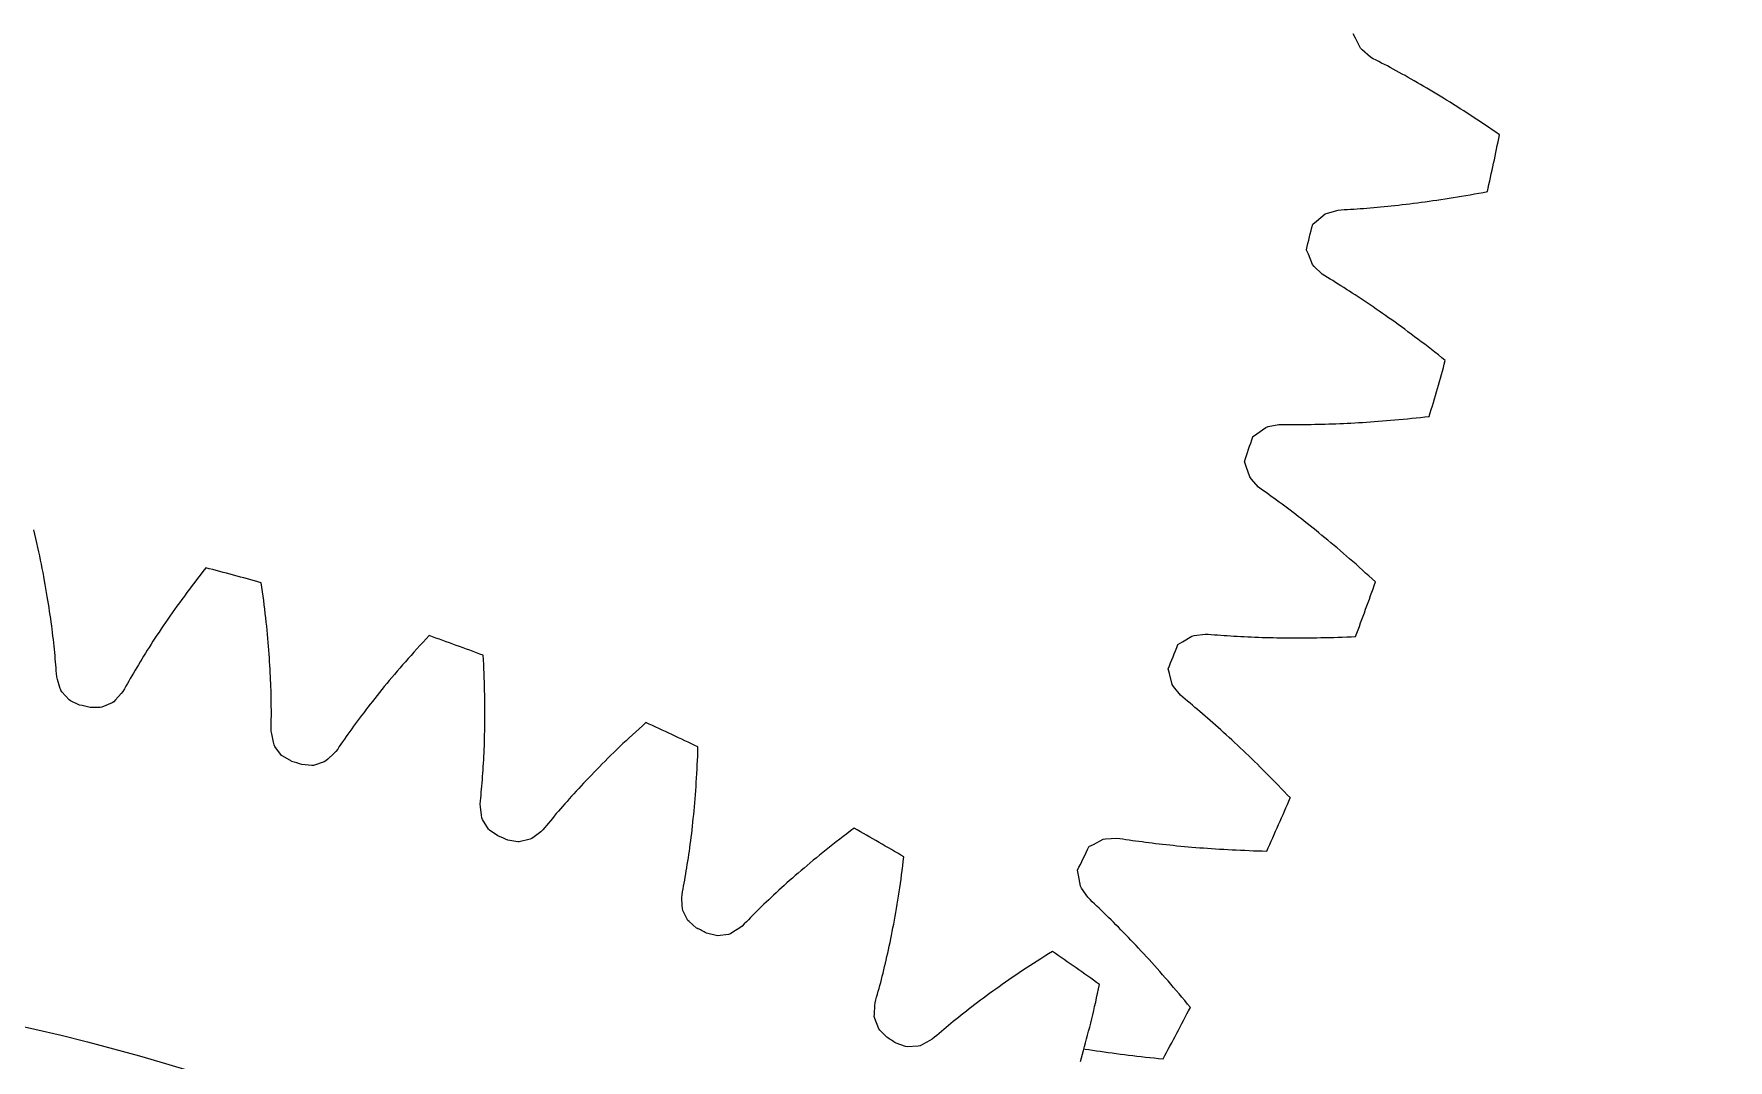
# Model space of a CAD drawing. Header units: millimetres. Extents: x 278858 to 279223, y 218711 to 219074.
# Drawn here: x 279008.09 to 279031.51, y 218898.86 to 218913.05 of the extents above; entities that cross this region are included whole.
import ezdxf

# ---------------------------------------------------------------- set-up
doc = ezdxf.new("R2010")
doc.units = ezdxf.units.MM
doc.header["$LTSCALE"] = 2
doc.layers.add('AM_9', color=251, linetype='Continuous', lineweight=15)

msp = doc.modelspace()

# ---------------------------------------------------------------- linework, layer by layer
msp.add_circle((279001.271, 218869.828), 30.237)
at = {"layer": 'AM_9'}
for p, q in [((279026.357, 218912.992), (279026.325, 218913.053)), ((279026.424, 218912.853), (279026.357, 218912.992)), ((279026.447, 218912.83), (279026.424, 218912.853)), ((279026.566, 218912.732), (279026.447, 218912.83)), ((279026.603, 218912.71), (279026.566, 218912.732)), ((279026.641, 218912.691), (279026.603, 218912.71)), ((279026.68, 218912.671), (279026.641, 218912.691)), ((279026.718, 218912.65), (279026.68, 218912.671)), ((279026.758, 218912.63), (279026.718, 218912.65)), ((279026.797, 218912.609), (279026.758, 218912.63)), ((279026.837, 218912.587), (279026.797, 218912.609)), ((279026.878, 218912.566), (279026.837, 218912.587)), ((279026.918, 218912.543), (279026.878, 218912.566)), ((279026.96, 218912.521), (279026.918, 218912.543)), ((279027.001, 218912.498), (279026.96, 218912.521)), ((279027.043, 218912.475), (279027.001, 218912.498)), ((279027.085, 218912.451), (279027.043, 218912.475)), ((279027.127, 218912.427), (279027.085, 218912.451)), ((279027.17, 218912.403), (279027.127, 218912.427)), ((279027.213, 218912.378), (279027.17, 218912.403)), ((279027.257, 218912.353), (279027.213, 218912.378)), ((279027.301, 218912.327), (279027.257, 218912.353)), ((279027.345, 218912.301), (279027.301, 218912.327)), ((279027.39, 218912.275), (279027.345, 218912.301)), ((279027.435, 218912.248), (279027.39, 218912.275)), ((279027.48, 218912.221), (279027.435, 218912.248)), ((279027.525, 218912.193), (279027.48, 218912.221)), ((279027.571, 218912.165), (279027.525, 218912.193)), ((279027.617, 218912.136), (279027.571, 218912.165)), ((279027.664, 218912.108), (279027.617, 218912.136)), ((279027.711, 218912.078), (279027.664, 218912.108)), ((279027.758, 218912.049), (279027.711, 218912.078)), ((279027.805, 218912.018), (279027.758, 218912.049)), ((279027.853, 218911.988), (279027.805, 218912.018)), ((279027.901, 218911.957), (279027.853, 218911.988)), ((279027.95, 218911.925), (279027.901, 218911.957)), ((279027.998, 218911.893), (279027.95, 218911.925)), ((279028.047, 218911.861), (279027.998, 218911.893)), ((279028.097, 218911.828), (279028.047, 218911.861)), ((279028.146, 218911.795), (279028.097, 218911.828)), ((279028.196, 218911.761), (279028.146, 218911.795)), ((279028.246, 218911.727), (279028.196, 218911.761)), ((279028.297, 218911.693), (279028.246, 218911.727)), ((279028.348, 218911.658), (279028.297, 218911.693)), ((279026.656, 218910.656), (279026.704, 218910.661)), ((279026.704, 218910.661), (279026.753, 218910.665)), ((279026.753, 218910.665), (279026.802, 218910.67)), ((279026.802, 218910.67), (279026.852, 218910.675)), ((279026.852, 218910.675), (279026.902, 218910.681)), ((279026.902, 218910.681), (279026.952, 218910.686)), ((279026.952, 218910.686), (279027.003, 218910.692)), ((279027.003, 218910.692), (279027.055, 218910.698)), ((279027.055, 218910.698), (279027.106, 218910.704)), ((279027.106, 218910.704), (279027.159, 218910.711)), ((279027.159, 218910.711), (279027.212, 218910.717)), ((279027.212, 218910.717), (279027.265, 218910.724)), ((279027.265, 218910.724), (279027.319, 218910.732)), ((279027.319, 218910.732), (279027.373, 218910.739)), ((279027.373, 218910.739), (279027.428, 218910.747)), ((279027.428, 218910.747), (279027.483, 218910.755)), ((279027.483, 218910.755), (279027.538, 218910.763)), ((279027.538, 218910.763), (279027.595, 218910.772)), ((279027.595, 218910.772), (279027.651, 218910.78)), ((279027.651, 218910.78), (279027.708, 218910.789)), ((279027.708, 218910.789), (279027.766, 218910.799)), ((279027.766, 218910.799), (279027.824, 218910.808)), ((279027.824, 218910.808), (279027.882, 218910.818)), ((279027.882, 218910.818), (279027.941, 218910.828)), ((279027.941, 218910.828), (279028, 218910.839)), ((279028, 218910.839), (279028.06, 218910.849)), ((279028.06, 218910.849), (279028.12, 218910.861)), ((279028.12, 218910.861), (279028.181, 218910.872)), ((279025.765, 218910.42), (279025.819, 218910.463)), ((279025.819, 218910.463), (279025.937, 218910.562)), ((279025.937, 218910.562), (279025.968, 218910.574)), ((279025.968, 218910.574), (279026.116, 218910.615)), ((279026.116, 218910.615), (279026.159, 218910.62)), ((279026.159, 218910.62), (279026.201, 218910.623)), ((279026.201, 218910.623), (279026.245, 218910.625)), ((279026.245, 218910.625), (279026.289, 218910.628)), ((279026.289, 218910.628), (279026.333, 218910.631)), ((279026.333, 218910.631), (279026.378, 218910.634)), ((279026.378, 218910.634), (279026.423, 218910.637)), ((279026.423, 218910.637), (279026.469, 218910.64)), ((279026.469, 218910.64), (279026.515, 218910.644)), ((279026.515, 218910.644), (279026.561, 218910.648)), ((279026.561, 218910.648), (279026.609, 218910.652)), ((279026.609, 218910.652), (279026.656, 218910.656)), ((279025.705, 218910.005), (279025.677, 218910.069)), ((279025.763, 218909.863), (279025.705, 218910.005)), ((279025.784, 218909.838), (279025.763, 218909.863)), ((279025.895, 218909.732), (279025.784, 218909.838)), ((279025.931, 218909.707), (279025.895, 218909.732)), ((279025.968, 218909.685), (279025.931, 218909.707)), ((279026.005, 218909.662), (279025.968, 218909.685)), ((279026.042, 218909.64), (279026.005, 218909.662)), ((279026.08, 218909.616), (279026.042, 218909.64)), ((279026.118, 218909.592), (279026.08, 218909.616)), ((279026.156, 218909.568), (279026.118, 218909.592)), ((279026.195, 218909.544), (279026.156, 218909.568)), ((279026.234, 218909.519), (279026.195, 218909.544)), ((279026.274, 218909.494), (279026.234, 218909.519)), ((279026.313, 218909.468), (279026.274, 218909.494)), ((279026.353, 218909.442), (279026.313, 218909.468)), ((279026.394, 218909.415), (279026.353, 218909.442)), ((279026.435, 218909.388), (279026.394, 218909.415)), ((279026.476, 218909.361), (279026.435, 218909.388)), ((279026.517, 218909.333), (279026.476, 218909.361)), ((279026.559, 218909.305), (279026.517, 218909.333)), ((279026.601, 218909.276), (279026.559, 218909.305)), ((279026.643, 218909.247), (279026.601, 218909.276)), ((279026.685, 218909.218), (279026.643, 218909.247)), ((279026.728, 218909.188), (279026.685, 218909.218)), ((279026.772, 218909.158), (279026.728, 218909.188)), ((279026.815, 218909.127), (279026.772, 218909.158)), ((279026.859, 218909.096), (279026.815, 218909.127)), ((279026.903, 218909.064), (279026.859, 218909.096)), ((279026.947, 218909.032), (279026.903, 218909.064)), ((279026.992, 218909), (279026.947, 218909.032)), ((279027.037, 218908.967), (279026.992, 218909)), ((279027.082, 218908.933), (279027.037, 218908.967)), ((279027.128, 218908.899), (279027.082, 218908.933)), ((279027.174, 218908.865), (279027.128, 218908.899)), ((279027.22, 218908.83), (279027.174, 218908.865)), ((279027.266, 218908.795), (279027.22, 218908.83)), ((279027.313, 218908.76), (279027.266, 218908.795)), ((279027.36, 218908.723), (279027.313, 218908.76)), ((279027.407, 218908.687), (279027.36, 218908.723)), ((279027.454, 218908.65), (279027.407, 218908.687)), ((279027.502, 218908.612), (279027.454, 218908.65)), ((279027.55, 218908.574), (279027.502, 218908.612)), ((279027.598, 218908.536), (279027.55, 218908.574)), ((279025.117, 218907.611), (279025.148, 218907.621)), ((279025.148, 218907.621), (279025.299, 218907.652)), ((279025.299, 218907.652), (279025.342, 218907.653)), ((279025.342, 218907.653), (279025.385, 218907.653)), ((279025.385, 218907.653), (279025.428, 218907.652)), ((279025.428, 218907.652), (279025.472, 218907.652)), ((279025.472, 218907.652), (279025.517, 218907.652)), ((279025.517, 218907.652), (279025.561, 218907.652)), ((279025.561, 218907.652), (279025.607, 218907.652)), ((279025.607, 218907.652), (279025.653, 218907.652)), ((279025.653, 218907.652), (279025.699, 218907.652)), ((279025.699, 218907.652), (279025.746, 218907.653)), ((279025.746, 218907.653), (279025.793, 218907.654)), ((279025.793, 218907.654), (279025.841, 218907.655)), ((279025.841, 218907.655), (279025.889, 218907.656)), ((279025.889, 218907.656), (279025.938, 218907.657)), ((279025.938, 218907.657), (279025.987, 218907.658)), ((279025.987, 218907.658), (279026.037, 218907.66)), ((279026.037, 218907.66), (279026.087, 218907.662)), ((279026.087, 218907.662), (279026.138, 218907.664)), ((279026.138, 218907.664), (279026.189, 218907.666)), ((279026.189, 218907.666), (279026.241, 218907.668)), ((279026.241, 218907.668), (279026.293, 218907.671)), ((279026.293, 218907.671), (279026.346, 218907.674)), ((279026.346, 218907.674), (279026.399, 218907.677)), ((279026.399, 218907.677), (279026.453, 218907.68)), ((279026.453, 218907.68), (279026.507, 218907.684)), ((279026.507, 218907.684), (279026.562, 218907.687)), ((279026.562, 218907.687), (279026.617, 218907.691)), ((279026.617, 218907.691), (279026.672, 218907.695)), ((279026.672, 218907.695), (279026.729, 218907.7)), ((279026.729, 218907.7), (279026.785, 218907.704)), ((279026.785, 218907.704), (279026.842, 218907.709)), ((279026.842, 218907.709), (279026.9, 218907.714)), ((279026.9, 218907.714), (279026.958, 218907.719)), ((279026.958, 218907.719), (279027.016, 218907.725)), ((279027.016, 218907.725), (279027.075, 218907.731)), ((279027.075, 218907.731), (279027.134, 218907.737)), ((279027.134, 218907.737), (279027.194, 218907.743)), ((279027.194, 218907.743), (279027.255, 218907.749)), ((279027.255, 218907.749), (279027.315, 218907.756)), ((279027.315, 218907.756), (279027.377, 218907.763)), ((279024.935, 218907.481), (279024.993, 218907.52)), ((279024.993, 218907.52), (279025.117, 218907.611)), ((279024.847, 218907.071), (279024.823, 218907.137)), ((279024.894, 218906.925), (279024.847, 218907.071)), ((279024.914, 218906.899), (279024.894, 218906.925)), ((279025.017, 218906.785), (279024.914, 218906.899)), ((279025.051, 218906.758), (279025.017, 218906.785)), ((279025.086, 218906.734), (279025.051, 218906.758)), ((279025.122, 218906.709), (279025.086, 218906.734)), ((279025.157, 218906.683), (279025.122, 218906.709)), ((279025.193, 218906.657), (279025.157, 218906.683)), ((279025.23, 218906.631), (279025.193, 218906.657)), ((279025.266, 218906.604), (279025.23, 218906.631)), ((279025.303, 218906.577), (279025.266, 218906.604)), ((279025.341, 218906.55), (279025.303, 218906.577)), ((279025.378, 218906.522), (279025.341, 218906.55)), ((279025.416, 218906.493), (279025.378, 218906.522)), ((279025.454, 218906.464), (279025.416, 218906.493)), ((279025.493, 218906.435), (279025.454, 218906.464)), ((279025.531, 218906.405), (279025.493, 218906.435)), ((279025.57, 218906.375), (279025.531, 218906.405)), ((279025.61, 218906.345), (279025.57, 218906.375)), ((279025.649, 218906.314), (279025.61, 218906.345)), ((279025.689, 218906.282), (279025.649, 218906.314)), ((279025.729, 218906.25), (279025.689, 218906.282)), ((279025.77, 218906.218), (279025.729, 218906.25)), ((279025.811, 218906.185), (279025.77, 218906.218)), ((279008.101, 218906.134), (279008.087, 218906.195)), ((279008.115, 218906.072), (279008.101, 218906.134)), ((279008.129, 218906.012), (279008.115, 218906.072)), ((279008.142, 218905.952), (279008.129, 218906.012)), ((279025.852, 218906.152), (279025.811, 218906.185)), ((279025.893, 218906.118), (279025.852, 218906.152)), ((279025.934, 218906.084), (279025.893, 218906.118)), ((279025.976, 218906.049), (279025.934, 218906.084)), ((279026.018, 218906.014), (279025.976, 218906.049)), ((279026.06, 218905.979), (279026.018, 218906.014)), ((279026.103, 218905.943), (279026.06, 218905.979)), ((279008.155, 218905.892), (279008.142, 218905.952)), ((279008.167, 218905.833), (279008.155, 218905.892)), ((279008.18, 218905.775), (279008.167, 218905.833)), ((279008.191, 218905.717), (279008.18, 218905.775)), ((279026.146, 218905.906), (279026.103, 218905.943)), ((279026.189, 218905.869), (279026.146, 218905.906)), ((279026.232, 218905.832), (279026.189, 218905.869)), ((279026.276, 218905.794), (279026.232, 218905.832)), ((279026.32, 218905.756), (279026.276, 218905.794)), ((279026.364, 218905.717), (279026.32, 218905.756)), ((279008.203, 218905.66), (279008.191, 218905.717)), ((279008.214, 218905.603), (279008.203, 218905.66)), ((279008.224, 218905.547), (279008.214, 218905.603)), ((279008.235, 218905.491), (279008.224, 218905.547)), ((279010.348, 218905.52), (279010.31, 218905.471)), ((279010.385, 218905.569), (279010.348, 218905.52)), ((279010.424, 218905.619), (279010.385, 218905.569)), ((279010.463, 218905.668), (279010.424, 218905.619)), ((279026.408, 218905.677), (279026.364, 218905.717)), ((279026.452, 218905.638), (279026.408, 218905.677)), ((279026.497, 218905.597), (279026.452, 218905.638)), ((279026.542, 218905.557), (279026.497, 218905.597)), ((279026.587, 218905.515), (279026.542, 218905.557)), ((279026.633, 218905.474), (279026.587, 218905.515)), ((279008.244, 218905.436), (279008.235, 218905.491)), ((279008.254, 218905.382), (279008.244, 218905.436)), ((279008.263, 218905.328), (279008.254, 218905.382)), ((279008.272, 218905.274), (279008.263, 218905.328)), ((279008.281, 218905.222), (279008.272, 218905.274)), ((279010.167, 218905.279), (279010.132, 218905.232)), ((279010.202, 218905.327), (279010.167, 218905.279)), ((279010.237, 218905.375), (279010.202, 218905.327)), ((279010.273, 218905.423), (279010.237, 218905.375)), ((279010.31, 218905.471), (279010.273, 218905.423)), ((279011.239, 218905.4), (279011.231, 218905.463)), ((279011.248, 218905.338), (279011.239, 218905.4)), ((279011.256, 218905.277), (279011.248, 218905.338)), ((279011.264, 218905.216), (279011.256, 218905.277)), ((279008.289, 218905.169), (279008.281, 218905.222)), ((279008.297, 218905.118), (279008.289, 218905.169)), ((279008.305, 218905.066), (279008.297, 218905.118)), ((279008.312, 218905.016), (279008.305, 218905.066)), ((279010, 218905.047), (279009.968, 218905.002)), ((279010.032, 218905.093), (279010, 218905.047)), ((279010.065, 218905.139), (279010.032, 218905.093)), ((279010.098, 218905.185), (279010.065, 218905.139)), ((279010.132, 218905.232), (279010.098, 218905.185)), ((279011.272, 218905.155), (279011.264, 218905.216)), ((279011.279, 218905.095), (279011.272, 218905.155)), ((279011.286, 218905.036), (279011.279, 218905.095)), ((279008.319, 218904.966), (279008.312, 218905.016)), ((279008.326, 218904.916), (279008.319, 218904.966)), ((279008.333, 218904.868), (279008.326, 218904.916)), ((279008.339, 218904.819), (279008.333, 218904.868)), ((279008.345, 218904.772), (279008.339, 218904.819)), ((279009.846, 218904.824), (279009.817, 218904.781)), ((279009.876, 218904.868), (279009.846, 218904.824)), ((279009.906, 218904.912), (279009.876, 218904.868)), ((279009.937, 218904.957), (279009.906, 218904.912)), ((279009.968, 218905.002), (279009.937, 218904.957)), ((279011.293, 218904.978), (279011.286, 218905.036)), ((279011.299, 218904.919), (279011.293, 218904.978)), ((279011.305, 218904.862), (279011.299, 218904.919)), ((279011.311, 218904.805), (279011.305, 218904.862)), ((279011.316, 218904.749), (279011.311, 218904.805)), ((279008.35, 218904.725), (279008.345, 218904.772)), ((279008.356, 218904.678), (279008.35, 218904.725)), ((279008.361, 218904.632), (279008.356, 218904.678)), ((279008.366, 218904.587), (279008.361, 218904.632)), ((279008.37, 218904.542), (279008.366, 218904.587)), ((279009.679, 218904.569), (279009.653, 218904.528)), ((279009.706, 218904.611), (279009.679, 218904.569)), ((279009.733, 218904.653), (279009.706, 218904.611)), ((279009.76, 218904.695), (279009.733, 218904.653)), ((279009.788, 218904.738), (279009.76, 218904.695)), ((279009.817, 218904.781), (279009.788, 218904.738)), ((279011.321, 218904.693), (279011.316, 218904.749)), ((279011.326, 218904.638), (279011.321, 218904.693)), ((279011.331, 218904.583), (279011.326, 218904.638)), ((279011.335, 218904.529), (279011.331, 218904.583)), ((279013.424, 218904.593), (279013.382, 218904.548)), ((279013.466, 218904.639), (279013.424, 218904.593)), ((279013.509, 218904.685), (279013.466, 218904.639)), ((279013.552, 218904.731), (279013.509, 218904.685)), ((279023.903, 218904.607), (279023.963, 218904.643)), ((279023.963, 218904.643), (279024.093, 218904.724)), ((279024.093, 218904.724), (279024.125, 218904.731)), ((279024.125, 218904.731), (279024.277, 218904.752)), ((279024.277, 218904.752), (279024.321, 218904.751)), ((279024.321, 218904.751), (279024.363, 218904.747)), ((279024.363, 218904.747), (279024.407, 218904.744)), ((279024.407, 218904.744), (279024.45, 218904.74)), ((279024.45, 218904.74), (279024.494, 218904.737)), ((279024.494, 218904.737), (279024.539, 218904.734)), ((279024.539, 218904.734), (279024.585, 218904.731)), ((279024.585, 218904.731), (279024.63, 218904.728)), ((279024.63, 218904.728), (279024.677, 218904.725)), ((279024.677, 218904.725), (279024.723, 218904.722)), ((279024.723, 218904.722), (279024.771, 218904.72)), ((279024.771, 218904.72), (279024.818, 218904.717)), ((279024.818, 218904.717), (279024.867, 218904.715)), ((279024.867, 218904.715), (279024.915, 218904.713)), ((279024.915, 218904.713), (279024.965, 218904.711)), ((279024.965, 218904.711), (279025.014, 218904.709)), ((279025.014, 218904.709), (279025.065, 218904.707)), ((279025.065, 218904.707), (279025.115, 218904.706)), ((279025.115, 218904.706), (279025.167, 218904.704)), ((279025.167, 218904.704), (279025.219, 218904.703)), ((279025.219, 218904.703), (279025.271, 218904.702)), ((279025.271, 218904.702), (279025.324, 218904.701)), ((279025.324, 218904.701), (279025.377, 218904.7)), ((279025.377, 218904.7), (279025.431, 218904.7)), ((279025.431, 218904.7), (279025.485, 218904.7)), ((279025.485, 218904.7), (279025.54, 218904.699)), ((279025.54, 218904.699), (279025.595, 218904.7)), ((279025.595, 218904.7), (279025.651, 218904.7)), ((279025.651, 218904.7), (279025.707, 218904.7)), ((279025.707, 218904.7), (279025.764, 218904.701)), ((279025.764, 218904.701), (279025.821, 218904.702)), ((279025.821, 218904.702), (279025.879, 218904.703)), ((279025.879, 218904.703), (279025.937, 218904.704)), ((279025.937, 218904.704), (279025.995, 218904.705)), ((279025.995, 218904.705), (279026.055, 218904.707)), ((279026.055, 218904.707), (279026.114, 218904.709)), ((279026.114, 218904.709), (279026.174, 218904.711)), ((279026.174, 218904.711), (279026.235, 218904.713)), ((279026.235, 218904.713), (279026.296, 218904.716)), ((279026.296, 218904.716), (279026.358, 218904.719)), ((279008.375, 218904.498), (279008.37, 218904.542)), ((279008.379, 218904.454), (279008.375, 218904.498)), ((279008.383, 218904.411), (279008.379, 218904.454)), ((279008.386, 218904.369), (279008.383, 218904.411)), ((279008.39, 218904.327), (279008.386, 218904.369)), ((279009.554, 218904.368), (279009.531, 218904.328)), ((279009.578, 218904.407), (279009.554, 218904.368)), ((279009.603, 218904.447), (279009.578, 218904.407)), ((279009.628, 218904.487), (279009.603, 218904.447)), ((279009.653, 218904.528), (279009.628, 218904.487)), ((279011.339, 218904.476), (279011.335, 218904.529)), ((279011.343, 218904.423), (279011.339, 218904.476)), ((279011.346, 218904.371), (279011.343, 218904.423)), ((279011.349, 218904.319), (279011.346, 218904.371)), ((279013.222, 218904.369), (279013.184, 218904.325)), ((279013.262, 218904.413), (279013.222, 218904.369)), ((279013.301, 218904.458), (279013.262, 218904.413)), ((279013.341, 218904.503), (279013.301, 218904.458)), ((279013.382, 218904.548), (279013.341, 218904.503)), ((279014.302, 218904.396), (279014.298, 218904.459)), ((279014.305, 218904.333), (279014.302, 218904.396)), ((279008.393, 218904.286), (279008.39, 218904.327)), ((279008.396, 218904.245), (279008.393, 218904.286)), ((279008.399, 218904.205), (279008.396, 218904.245)), ((279008.404, 218904.161), (279008.399, 218904.205)), ((279008.412, 218904.126), (279008.404, 218904.161)), ((279008.447, 218904.014), (279008.412, 218904.126)), ((279009.399, 218904.103), (279009.379, 218904.067)), ((279009.42, 218904.14), (279009.399, 218904.103)), ((279009.441, 218904.177), (279009.42, 218904.14)), ((279009.463, 218904.214), (279009.441, 218904.177)), ((279009.485, 218904.252), (279009.463, 218904.214)), ((279009.508, 218904.29), (279009.485, 218904.252)), ((279009.531, 218904.328), (279009.508, 218904.29)), ((279011.352, 218904.268), (279011.349, 218904.319)), ((279011.355, 218904.218), (279011.352, 218904.268)), ((279011.357, 218904.168), (279011.355, 218904.218)), ((279011.36, 218904.119), (279011.357, 218904.168)), ((279011.362, 218904.07), (279011.36, 218904.119)), ((279013, 218904.11), (279012.965, 218904.068)), ((279013.036, 218904.152), (279013, 218904.11)), ((279013.072, 218904.195), (279013.036, 218904.152)), ((279013.109, 218904.238), (279013.072, 218904.195)), ((279013.146, 218904.282), (279013.109, 218904.238)), ((279013.184, 218904.325), (279013.146, 218904.282)), ((279014.308, 218904.271), (279014.305, 218904.333)), ((279014.311, 218904.21), (279014.308, 218904.271)), ((279014.313, 218904.149), (279014.311, 218904.21)), ((279014.315, 218904.089), (279014.313, 218904.149)), ((279023.786, 218904.205), (279023.767, 218904.272)), ((279023.823, 218904.056), (279023.786, 218904.205)), ((279008.458, 218903.979), (279008.447, 218904.014)), ((279008.473, 218903.955), (279008.458, 218903.979)), ((279008.575, 218903.841), (279008.473, 218903.955)), ((279009.294, 218903.93), (279009.215, 218903.844)), ((279009.317, 218903.959), (279009.294, 218903.93)), ((279009.34, 218903.996), (279009.317, 218903.959)), ((279009.359, 218904.032), (279009.34, 218903.996)), ((279009.379, 218904.067), (279009.359, 218904.032)), ((279011.363, 218904.022), (279011.362, 218904.07)), ((279011.365, 218903.975), (279011.363, 218904.022)), ((279011.366, 218903.928), (279011.365, 218903.975)), ((279011.367, 218903.882), (279011.366, 218903.928)), ((279011.368, 218903.836), (279011.367, 218903.882)), ((279012.831, 218903.903), (279012.799, 218903.862)), ((279012.864, 218903.944), (279012.831, 218903.903)), ((279012.897, 218903.985), (279012.864, 218903.944)), ((279012.931, 218904.026), (279012.897, 218903.985)), ((279012.965, 218904.068), (279012.931, 218904.026)), ((279014.317, 218904.029), (279014.315, 218904.089)), ((279014.318, 218903.97), (279014.317, 218904.029)), ((279014.319, 218903.912), (279014.318, 218903.97)), ((279014.32, 218903.854), (279014.319, 218903.912)), ((279023.841, 218904.028), (279023.823, 218904.056)), ((279023.936, 218903.907), (279023.841, 218904.028)), ((279023.968, 218903.878), (279023.936, 218903.907)), ((279024.001, 218903.851), (279023.968, 218903.878)), ((279008.594, 218903.83), (279008.575, 218903.841)), ((279008.718, 218903.771), (279008.594, 218903.83)), ((279009.004, 218903.739), (279008.867, 218903.738)), ((279009.026, 218903.741), (279009.004, 218903.739)), ((279009.167, 218903.802), (279009.026, 218903.741)), ((279009.19, 218903.817), (279009.167, 218903.802)), ((279009.215, 218903.844), (279009.19, 218903.817)), ((279011.369, 218903.791), (279011.368, 218903.836)), ((279011.369, 218903.747), (279011.369, 218903.791)), ((279011.37, 218903.703), (279011.369, 218903.747)), ((279011.37, 218903.66), (279011.37, 218903.703)), ((279011.37, 218903.617), (279011.37, 218903.66)), ((279012.646, 218903.665), (279012.617, 218903.627)), ((279012.675, 218903.704), (279012.646, 218903.665)), ((279012.705, 218903.743), (279012.675, 218903.704)), ((279012.736, 218903.783), (279012.705, 218903.743)), ((279012.767, 218903.822), (279012.736, 218903.783)), ((279012.799, 218903.862), (279012.767, 218903.822)), ((279014.321, 218903.797), (279014.32, 218903.854)), ((279014.322, 218903.74), (279014.321, 218903.797)), ((279014.322, 218903.684), (279014.322, 218903.74)), ((279014.322, 218903.629), (279014.322, 218903.684)), ((279024.035, 218903.824), (279024.001, 218903.851)), ((279024.069, 218903.796), (279024.035, 218903.824)), ((279024.103, 218903.767), (279024.069, 218903.796)), ((279024.137, 218903.739), (279024.103, 218903.767)), ((279024.172, 218903.709), (279024.137, 218903.739)), ((279024.207, 218903.68), (279024.172, 218903.709)), ((279024.242, 218903.65), (279024.207, 218903.68)), ((279024.278, 218903.619), (279024.242, 218903.65)), ((279011.368, 218903.493), (279011.369, 218903.534)), ((279011.368, 218903.453), (279011.368, 218903.493)), ((279011.369, 218903.409), (279011.368, 218903.453)), ((279011.369, 218903.575), (279011.37, 218903.617)), ((279011.369, 218903.534), (279011.369, 218903.575)), ((279011.374, 218903.373), (279011.369, 218903.409)), ((279012.454, 218903.405), (279012.428, 218903.369)), ((279012.48, 218903.441), (279012.454, 218903.405)), ((279012.506, 218903.477), (279012.48, 218903.441)), ((279012.533, 218903.514), (279012.506, 218903.477)), ((279012.56, 218903.551), (279012.533, 218903.514)), ((279012.588, 218903.589), (279012.56, 218903.551)), ((279012.617, 218903.627), (279012.588, 218903.589)), ((279014.318, 218903.361), (279014.32, 218903.414)), ((279014.32, 218903.467), (279014.321, 218903.52)), ((279014.32, 218903.414), (279014.32, 218903.467)), ((279014.321, 218903.52), (279014.322, 218903.574)), ((279014.322, 218903.574), (279014.322, 218903.629)), ((279016.407, 218903.402), (279016.362, 218903.36)), ((279016.453, 218903.443), (279016.407, 218903.402)), ((279016.5, 218903.485), (279016.453, 218903.443)), ((279016.547, 218903.528), (279016.5, 218903.485)), ((279024.313, 218903.588), (279024.278, 218903.619)), ((279024.349, 218903.557), (279024.313, 218903.588)), ((279024.386, 218903.525), (279024.349, 218903.557)), ((279024.422, 218903.492), (279024.386, 218903.525)), ((279024.459, 218903.46), (279024.422, 218903.492)), ((279024.496, 218903.426), (279024.459, 218903.46)), ((279024.534, 218903.393), (279024.496, 218903.426)), ((279011.399, 218903.258), (279011.374, 218903.373)), ((279011.407, 218903.223), (279011.399, 218903.258)), ((279011.42, 218903.198), (279011.407, 218903.223)), ((279011.512, 218903.075), (279011.42, 218903.198)), ((279012.309, 218903.196), (279012.287, 218903.163)), ((279012.332, 218903.23), (279012.309, 218903.196)), ((279012.355, 218903.264), (279012.332, 218903.23)), ((279012.379, 218903.299), (279012.355, 218903.264)), ((279012.404, 218903.334), (279012.379, 218903.299)), ((279012.428, 218903.369), (279012.404, 218903.334)), ((279014.312, 218903.158), (279014.314, 218903.208)), ((279014.314, 218903.208), (279014.316, 218903.259)), ((279014.316, 218903.259), (279014.317, 218903.31)), ((279014.317, 218903.31), (279014.318, 218903.361)), ((279016.187, 218903.196), (279016.145, 218903.156)), ((279016.23, 218903.237), (279016.187, 218903.196)), ((279016.274, 218903.278), (279016.23, 218903.237)), ((279016.318, 218903.319), (279016.274, 218903.278)), ((279016.362, 218903.36), (279016.318, 218903.319)), ((279017.265, 218903.129), (279017.267, 218903.192)), ((279024.571, 218903.359), (279024.534, 218903.393)), ((279024.609, 218903.324), (279024.571, 218903.359)), ((279024.647, 218903.289), (279024.609, 218903.324)), ((279024.685, 218903.253), (279024.647, 218903.289)), ((279024.724, 218903.217), (279024.685, 218903.253)), ((279024.763, 218903.181), (279024.724, 218903.217)), ((279024.802, 218903.144), (279024.763, 218903.181)), ((279011.53, 218903.062), (279011.512, 218903.075)), ((279011.648, 218902.993), (279011.53, 218903.062)), ((279011.93, 218902.936), (279011.793, 218902.947)), ((279011.952, 218902.936), (279011.93, 218902.936)), ((279012.098, 218902.984), (279011.952, 218902.936)), ((279012.122, 218902.998), (279012.098, 218902.984)), ((279012.149, 218903.022), (279012.122, 218902.998)), ((279012.235, 218903.102), (279012.149, 218903.022)), ((279012.261, 218903.128), (279012.235, 218903.102)), ((279012.287, 218903.163), (279012.261, 218903.128)), ((279014.3, 218902.918), (279014.303, 218902.965)), ((279014.303, 218902.965), (279014.305, 218903.012)), ((279014.305, 218903.012), (279014.308, 218903.06)), ((279014.308, 218903.06), (279014.31, 218903.109)), ((279014.31, 218903.109), (279014.312, 218903.158)), ((279015.943, 218902.957), (279015.905, 218902.918)), ((279015.983, 218902.996), (279015.943, 218902.957)), ((279016.022, 218903.036), (279015.983, 218902.996)), ((279016.063, 218903.076), (279016.022, 218903.036)), ((279016.104, 218903.115), (279016.063, 218903.076)), ((279016.145, 218903.156), (279016.104, 218903.115)), ((279017.254, 218902.882), (279017.257, 218902.943)), ((279017.257, 218902.943), (279017.26, 218903.004)), ((279017.26, 218903.004), (279017.263, 218903.066)), ((279017.263, 218903.066), (279017.265, 218903.129)), ((279024.841, 218903.106), (279024.802, 218903.144)), ((279024.881, 218903.068), (279024.841, 218903.106)), ((279024.92, 218903.03), (279024.881, 218903.068)), ((279024.96, 218902.991), (279024.92, 218903.03)), ((279025, 218902.952), (279024.96, 218902.991)), ((279025.041, 218902.912), (279025, 218902.952)), ((279014.284, 218902.694), (279014.287, 218902.738)), ((279014.287, 218902.738), (279014.29, 218902.782)), ((279014.29, 218902.782), (279014.294, 218902.827)), ((279014.294, 218902.827), (279014.297, 218902.872)), ((279014.297, 218902.872), (279014.3, 218902.918)), ((279015.721, 218902.728), (279015.686, 218902.691)), ((279015.757, 218902.766), (279015.721, 218902.728)), ((279015.793, 218902.803), (279015.757, 218902.766)), ((279015.83, 218902.841), (279015.793, 218902.803)), ((279015.867, 218902.88), (279015.83, 218902.841)), ((279015.905, 218902.918), (279015.867, 218902.88)), ((279017.24, 218902.645), (279017.244, 218902.703)), ((279017.244, 218902.703), (279017.248, 218902.762)), ((279017.248, 218902.762), (279017.251, 218902.822)), ((279017.251, 218902.822), (279017.254, 218902.882)), ((279025.081, 218902.872), (279025.041, 218902.912)), ((279025.122, 218902.831), (279025.081, 218902.872)), ((279025.163, 218902.789), (279025.122, 218902.831)), ((279025.204, 218902.748), (279025.163, 218902.789)), ((279025.246, 218902.705), (279025.204, 218902.748)), ((279025.287, 218902.662), (279025.246, 218902.705)), ((279014.26, 218902.445), (279014.264, 218902.485)), ((279014.264, 218902.485), (279014.268, 218902.525)), ((279014.268, 218902.525), (279014.272, 218902.567)), ((279014.272, 218902.567), (279014.276, 218902.608)), ((279014.276, 218902.608), (279014.28, 218902.651)), ((279014.28, 218902.651), (279014.284, 218902.694)), ((279015.488, 218902.474), (279015.457, 218902.439)), ((279015.519, 218902.51), (279015.488, 218902.474)), ((279015.551, 218902.545), (279015.519, 218902.51)), ((279015.584, 218902.581), (279015.551, 218902.545)), ((279015.618, 218902.617), (279015.584, 218902.581)), ((279015.651, 218902.654), (279015.618, 218902.617)), ((279015.686, 218902.691), (279015.651, 218902.654)), ((279017.223, 218902.418), (279017.228, 218902.474)), ((279017.228, 218902.474), (279017.232, 218902.53)), ((279017.232, 218902.53), (279017.236, 218902.587)), ((279017.236, 218902.587), (279017.24, 218902.645)), ((279025.329, 218902.619), (279025.287, 218902.662)), ((279025.371, 218902.575), (279025.329, 218902.619)), ((279025.414, 218902.531), (279025.371, 218902.575)), ((279025.456, 218902.486), (279025.414, 218902.531)), ((279014.257, 218902.401), (279014.26, 218902.445)), ((279014.259, 218902.365), (279014.257, 218902.401)), ((279014.274, 218902.248), (279014.259, 218902.365)), ((279014.279, 218902.212), (279014.274, 218902.248)), ((279015.281, 218902.236), (279015.254, 218902.203)), ((279015.309, 218902.269), (279015.281, 218902.236)), ((279015.338, 218902.302), (279015.309, 218902.269)), ((279015.367, 218902.336), (279015.338, 218902.302)), ((279015.396, 218902.37), (279015.367, 218902.336)), ((279015.426, 218902.404), (279015.396, 218902.37)), ((279015.457, 218902.439), (279015.426, 218902.404)), ((279017.203, 218902.201), (279017.208, 218902.255)), ((279017.208, 218902.255), (279017.213, 218902.308)), ((279017.213, 218902.308), (279017.218, 218902.363)), ((279017.218, 218902.363), (279017.223, 218902.418)), ((279014.289, 218902.186), (279014.279, 218902.212)), ((279014.37, 218902.056), (279014.289, 218902.186)), ((279014.387, 218902.042), (279014.37, 218902.056)), ((279014.499, 218901.962), (279014.387, 218902.042)), ((279015.094, 218902.019), (279015.001, 218901.947)), ((279015.121, 218902.043), (279015.094, 218902.019)), ((279015.15, 218902.076), (279015.121, 218902.043)), ((279015.175, 218902.107), (279015.15, 218902.076)), ((279015.201, 218902.139), (279015.175, 218902.107)), ((279015.227, 218902.171), (279015.201, 218902.139)), ((279015.254, 218902.203), (279015.227, 218902.171)), ((279017.173, 218901.944), (279017.18, 218901.995)), ((279017.18, 218901.995), (279017.186, 218902.045)), ((279017.186, 218902.045), (279017.191, 218902.097)), ((279017.191, 218902.097), (279017.197, 218902.149)), ((279017.197, 218902.149), (279017.203, 218902.201)), ((279019.325, 218901.992), (279019.276, 218901.955)), ((279019.375, 218902.03), (279019.325, 218901.992)), ((279019.426, 218902.068), (279019.375, 218902.03)), ((279014.775, 218901.881), (279014.64, 218901.904)), ((279014.797, 218901.879), (279014.775, 218901.881)), ((279014.946, 218901.914), (279014.797, 218901.879)), ((279014.972, 218901.926), (279014.946, 218901.914)), ((279015.001, 218901.947), (279014.972, 218901.926)), ((279017.148, 218901.75), (279017.154, 218901.798)), ((279017.154, 218901.798), (279017.161, 218901.846)), ((279017.161, 218901.846), (279017.167, 218901.895)), ((279017.167, 218901.895), (279017.173, 218901.944)), ((279019.039, 218901.769), (279018.993, 218901.732)), ((279019.085, 218901.806), (279019.039, 218901.769)), ((279019.132, 218901.843), (279019.085, 218901.806)), ((279019.179, 218901.88), (279019.132, 218901.843)), ((279019.227, 218901.917), (279019.179, 218901.88)), ((279019.276, 218901.955), (279019.227, 218901.917)), ((279022.672, 218901.813), (279022.734, 218901.843)), ((279022.734, 218901.843), (279022.87, 218901.916)), ((279022.87, 218901.916), (279022.903, 218901.921)), ((279022.903, 218901.921), (279023.056, 218901.931)), ((279023.056, 218901.931), (279023.099, 218901.926)), ((279023.099, 218901.926), (279023.141, 218901.92)), ((279023.141, 218901.92), (279023.184, 218901.913)), ((279023.184, 218901.913), (279023.228, 218901.907)), ((279023.228, 218901.907), (279023.272, 218901.9)), ((279023.272, 218901.9), (279023.316, 218901.894)), ((279023.316, 218901.894), (279023.361, 218901.888)), ((279023.361, 218901.888), (279023.406, 218901.882)), ((279023.406, 218901.882), (279023.452, 218901.876)), ((279023.452, 218901.876), (279023.499, 218901.87)), ((279023.499, 218901.87), (279023.546, 218901.864)), ((279023.546, 218901.864), (279023.593, 218901.858)), ((279023.593, 218901.858), (279023.641, 218901.853)), ((279023.641, 218901.853), (279023.69, 218901.847)), ((279023.69, 218901.847), (279023.739, 218901.842)), ((279023.739, 218901.842), (279023.788, 218901.836)), ((279023.788, 218901.836), (279023.838, 218901.831)), ((279023.838, 218901.831), (279023.889, 218901.826)), ((279023.889, 218901.826), (279023.94, 218901.821)), ((279023.94, 218901.821), (279023.991, 218901.816)), ((279023.991, 218901.816), (279024.044, 218901.812)), ((279024.044, 218901.812), (279024.096, 218901.807)), ((279024.096, 218901.807), (279024.149, 218901.803)), ((279024.149, 218901.803), (279024.203, 218901.798)), ((279024.203, 218901.798), (279024.257, 218901.794)), ((279024.257, 218901.794), (279024.312, 218901.79)), ((279024.312, 218901.79), (279024.367, 218901.786)), ((279024.367, 218901.786), (279024.422, 218901.783)), ((279024.422, 218901.783), (279024.478, 218901.779)), ((279024.478, 218901.779), (279024.535, 218901.776)), ((279024.535, 218901.776), (279024.592, 218901.773)), ((279024.592, 218901.773), (279024.65, 218901.77)), ((279024.65, 218901.77), (279024.708, 218901.767)), ((279024.708, 218901.767), (279024.767, 218901.764)), ((279024.767, 218901.764), (279024.826, 218901.762)), ((279024.826, 218901.762), (279024.885, 218901.759)), ((279024.885, 218901.759), (279024.946, 218901.757)), ((279017.113, 218901.522), (279017.12, 218901.566)), ((279017.12, 218901.566), (279017.127, 218901.611)), ((279017.127, 218901.611), (279017.134, 218901.657)), ((279017.134, 218901.657), (279017.141, 218901.703)), ((279017.141, 218901.703), (279017.148, 218901.75)), ((279018.775, 218901.552), (279018.733, 218901.517)), ((279018.817, 218901.588), (279018.775, 218901.552)), ((279018.86, 218901.624), (279018.817, 218901.588)), ((279018.904, 218901.66), (279018.86, 218901.624)), ((279018.948, 218901.696), (279018.904, 218901.66)), ((279018.993, 218901.732), (279018.948, 218901.696)), ((279020.091, 218901.484), (279020.099, 218901.546)), ((279020.099, 218901.546), (279020.106, 218901.608)), ((279020.106, 218901.608), (279020.114, 218901.671)), ((279024.946, 218901.757), (279025.006, 218901.755)), ((279025.006, 218901.755), (279025.067, 218901.754)), ((279025.067, 218901.754), (279025.129, 218901.752)), ((279017.068, 218901.268), (279017.076, 218901.309)), ((279017.076, 218901.309), (279017.084, 218901.35)), ((279017.084, 218901.35), (279017.091, 218901.392)), ((279017.091, 218901.392), (279017.098, 218901.435)), ((279017.098, 218901.435), (279017.106, 218901.478)), ((279017.106, 218901.478), (279017.113, 218901.522)), ((279018.495, 218901.31), (279018.458, 218901.276)), ((279018.533, 218901.344), (279018.495, 218901.31)), ((279018.572, 218901.378), (279018.533, 218901.344)), ((279018.612, 218901.412), (279018.572, 218901.378)), ((279018.651, 218901.447), (279018.612, 218901.412)), ((279018.692, 218901.482), (279018.651, 218901.447)), ((279018.733, 218901.517), (279018.692, 218901.482)), ((279020.057, 218901.244), (279020.066, 218901.303)), ((279020.066, 218901.303), (279020.074, 218901.363)), ((279020.074, 218901.363), (279020.083, 218901.423)), ((279020.083, 218901.423), (279020.091, 218901.484)), ((279022.527, 218901.419), (279022.514, 218901.487)), ((279022.554, 218901.268), (279022.527, 218901.419)), ((279017.046, 218901.109), (279017.047, 218901.145)), ((279017.05, 218900.992), (279017.046, 218901.109)), ((279017.047, 218901.145), (279017.053, 218901.189)), ((279017.053, 218901.189), (279017.061, 218901.228)), ((279017.061, 218901.228), (279017.068, 218901.268)), ((279018.245, 218901.079), (279018.211, 218901.047)), ((279018.279, 218901.111), (279018.245, 218901.079)), ((279018.313, 218901.143), (279018.279, 218901.111)), ((279018.349, 218901.176), (279018.313, 218901.143)), ((279018.384, 218901.209), (279018.349, 218901.176)), ((279018.421, 218901.242), (279018.384, 218901.209)), ((279018.458, 218901.276), (279018.421, 218901.242)), ((279020.021, 218901.015), (279020.031, 218901.071)), ((279020.031, 218901.071), (279020.04, 218901.128)), ((279020.04, 218901.128), (279020.049, 218901.186)), ((279020.049, 218901.186), (279020.057, 218901.244)), ((279022.57, 218901.239), (279022.554, 218901.268)), ((279022.657, 218901.112), (279022.57, 218901.239)), ((279022.687, 218901.081), (279022.657, 218901.112)), ((279022.718, 218901.051), (279022.687, 218901.081)), ((279017.052, 218900.955), (279017.05, 218900.992)), ((279017.06, 218900.929), (279017.052, 218900.955)), ((279017.129, 218900.791), (279017.06, 218900.929)), ((279017.993, 218900.832), (279017.964, 218900.802)), ((279018.023, 218900.861), (279017.993, 218900.832)), ((279018.053, 218900.892), (279018.023, 218900.861)), ((279018.083, 218900.922), (279018.053, 218900.892)), ((279018.114, 218900.953), (279018.083, 218900.922)), ((279018.146, 218900.984), (279018.114, 218900.953)), ((279018.178, 218901.015), (279018.146, 218900.984)), ((279018.211, 218901.047), (279018.178, 218901.015)), ((279019.983, 218900.795), (279019.993, 218900.849)), ((279019.993, 218900.849), (279020.003, 218900.904)), ((279020.003, 218900.904), (279020.012, 218900.959)), ((279020.012, 218900.959), (279020.021, 218901.015)), ((279022.749, 218901.022), (279022.718, 218901.051)), ((279022.781, 218900.991), (279022.749, 218901.022)), ((279022.813, 218900.961), (279022.781, 218900.991)), ((279022.846, 218900.93), (279022.813, 218900.961)), ((279022.878, 218900.898), (279022.846, 218900.93)), ((279022.911, 218900.866), (279022.878, 218900.898)), ((279022.944, 218900.834), (279022.911, 218900.866)), ((279022.977, 218900.801), (279022.944, 218900.834)), ((279017.145, 218900.776), (279017.129, 218900.791)), ((279017.249, 218900.687), (279017.145, 218900.776)), ((279017.517, 218900.582), (279017.384, 218900.617)), ((279017.691, 218900.6), (279017.539, 218900.578)), ((279017.717, 218900.609), (279017.691, 218900.6)), ((279017.748, 218900.629), (279017.717, 218900.609)), ((279017.847, 218900.692), (279017.748, 218900.629)), ((279017.876, 218900.714), (279017.847, 218900.692)), ((279017.908, 218900.744), (279017.876, 218900.714)), ((279017.936, 218900.773), (279017.908, 218900.744)), ((279017.964, 218900.802), (279017.936, 218900.773)), ((279019.943, 218900.586), (279019.953, 218900.638)), ((279019.953, 218900.638), (279019.963, 218900.69)), ((279019.963, 218900.69), (279019.973, 218900.742)), ((279019.973, 218900.742), (279019.983, 218900.795)), ((279023.011, 218900.767), (279022.977, 218900.801)), ((279023.045, 218900.733), (279023.011, 218900.767)), ((279023.079, 218900.699), (279023.045, 218900.733)), ((279023.113, 218900.664), (279023.079, 218900.699)), ((279023.147, 218900.629), (279023.113, 218900.664)), ((279023.182, 218900.593), (279023.147, 218900.629)), ((279023.217, 218900.557), (279023.182, 218900.593)), ((279017.539, 218900.578), (279017.517, 218900.582)), ((279019.891, 218900.339), (279019.901, 218900.387)), ((279019.901, 218900.387), (279019.912, 218900.436)), ((279019.912, 218900.436), (279019.922, 218900.486)), ((279019.922, 218900.486), (279019.933, 218900.536)), ((279019.933, 218900.536), (279019.943, 218900.586)), ((279022.167, 218900.363), (279022.113, 218900.33)), ((279023.252, 218900.52), (279023.217, 218900.557)), ((279023.287, 218900.483), (279023.252, 218900.52)), ((279023.323, 218900.445), (279023.287, 218900.483)), ((279023.359, 218900.407), (279023.323, 218900.445)), ((279023.395, 218900.369), (279023.359, 218900.407)), ((279023.431, 218900.329), (279023.395, 218900.369)), ((279019.837, 218900.108), (279019.848, 218900.153)), ((279019.848, 218900.153), (279019.859, 218900.199)), ((279019.859, 218900.199), (279019.869, 218900.245)), ((279019.869, 218900.245), (279019.88, 218900.292)), ((279019.88, 218900.292), (279019.891, 218900.339)), ((279021.804, 218900.132), (279021.755, 218900.099)), ((279021.854, 218900.164), (279021.804, 218900.132)), ((279021.905, 218900.197), (279021.854, 218900.164)), ((279021.956, 218900.23), (279021.905, 218900.197)), ((279022.007, 218900.263), (279021.956, 218900.23)), ((279022.06, 218900.296), (279022.007, 218900.263)), ((279022.113, 218900.33), (279022.06, 218900.296)), ((279023.467, 218900.29), (279023.431, 218900.329)), ((279023.504, 218900.25), (279023.467, 218900.29)), ((279023.54, 218900.209), (279023.504, 218900.25)), ((279023.577, 218900.168), (279023.54, 218900.209)), ((279023.614, 218900.126), (279023.577, 218900.168)), ((279023.652, 218900.084), (279023.614, 218900.126)), ((279019.771, 218899.852), (279019.782, 218899.893)), ((279019.782, 218899.893), (279019.793, 218899.935)), ((279019.793, 218899.935), (279019.804, 218899.977)), ((279019.804, 218899.977), (279019.815, 218900.02)), ((279019.815, 218900.02), (279019.826, 218900.064)), ((279019.826, 218900.064), (279019.837, 218900.108)), ((279021.473, 218899.906), (279021.429, 218899.875)), ((279021.519, 218899.938), (279021.473, 218899.906)), ((279021.565, 218899.97), (279021.519, 218899.938)), ((279021.611, 218900.002), (279021.565, 218899.97)), ((279021.659, 218900.034), (279021.611, 218900.002)), ((279021.706, 218900.066), (279021.659, 218900.034)), ((279021.755, 218900.099), (279021.706, 218900.066)), ((279022.805, 218899.845), (279022.818, 218899.907)), ((279023.689, 218900.042), (279023.652, 218900.084)), ((279023.727, 218899.999), (279023.689, 218900.042)), ((279023.765, 218899.955), (279023.727, 218899.999)), ((279023.803, 218899.911), (279023.765, 218899.955)), ((279023.841, 218899.866), (279023.803, 218899.911)), ((279019.712, 218899.615), (279019.716, 218899.651)), ((279019.716, 218899.651), (279019.726, 218899.694)), ((279019.726, 218899.694), (279019.737, 218899.733)), ((279019.737, 218899.733), (279019.748, 218899.772)), ((279019.748, 218899.772), (279019.76, 218899.812)), ((279019.76, 218899.812), (279019.771, 218899.852)), ((279021.133, 218899.658), (279021.093, 218899.628)), ((279021.173, 218899.689), (279021.133, 218899.658)), ((279021.214, 218899.719), (279021.173, 218899.689)), ((279021.256, 218899.75), (279021.214, 218899.719)), ((279021.298, 218899.781), (279021.256, 218899.75)), ((279021.341, 218899.812), (279021.298, 218899.781)), ((279021.385, 218899.843), (279021.341, 218899.812)), ((279021.429, 218899.875), (279021.385, 218899.843)), ((279022.751, 218899.604), (279022.765, 218899.664)), ((279022.765, 218899.664), (279022.778, 218899.724)), ((279022.778, 218899.724), (279022.791, 218899.784)), ((279022.791, 218899.784), (279022.805, 218899.845)), ((279023.879, 218899.821), (279023.841, 218899.866)), ((279023.918, 218899.776), (279023.879, 218899.821)), ((279023.957, 218899.73), (279023.918, 218899.776)), ((279023.996, 218899.683), (279023.957, 218899.73)), ((279024.035, 218899.636), (279023.996, 218899.683)), ((279019.705, 218899.462), (279019.706, 218899.498)), ((279019.711, 218899.434), (279019.705, 218899.462)), ((279019.706, 218899.498), (279019.712, 218899.615)), ((279019.768, 218899.292), (279019.711, 218899.434)), ((279020.832, 218899.423), (279020.797, 218899.395)), ((279020.868, 218899.452), (279020.832, 218899.423)), ((279020.904, 218899.48), (279020.868, 218899.452)), ((279020.941, 218899.51), (279020.904, 218899.48)), ((279020.978, 218899.539), (279020.941, 218899.51)), ((279021.016, 218899.568), (279020.978, 218899.539)), ((279021.054, 218899.598), (279021.016, 218899.568)), ((279021.093, 218899.628), (279021.054, 218899.598)), ((279022.696, 218899.373), (279022.71, 218899.43)), ((279022.71, 218899.43), (279022.724, 218899.488)), ((279022.724, 218899.488), (279022.738, 218899.546)), ((279022.738, 218899.546), (279022.751, 218899.604)), ((279024.074, 218899.588), (279024.035, 218899.636)), ((279019.782, 218899.275), (279019.768, 218899.292)), ((279019.878, 218899.177), (279019.782, 218899.275)), ((279020.569, 218899.203), (279020.539, 218899.176)), ((279020.6, 218899.229), (279020.569, 218899.203)), ((279020.632, 218899.256), (279020.6, 218899.229)), ((279020.664, 218899.283), (279020.632, 218899.256)), ((279020.696, 218899.311), (279020.664, 218899.283)), ((279020.729, 218899.338), (279020.696, 218899.311)), ((279020.763, 218899.366), (279020.729, 218899.338)), ((279020.797, 218899.395), (279020.763, 218899.366)), ((279022.64, 218899.153), (279022.654, 218899.207)), ((279022.654, 218899.207), (279022.668, 218899.262)), ((279022.668, 218899.262), (279022.682, 218899.317)), ((279022.682, 218899.317), (279022.696, 218899.373)), ((279020.135, 218899.049), (279020.006, 218899.095)), ((279020.157, 218899.044), (279020.135, 218899.049)), ((279020.31, 218899.052), (279020.157, 218899.044)), ((279020.337, 218899.059), (279020.31, 218899.052)), ((279020.37, 218899.075), (279020.337, 218899.059)), ((279020.473, 218899.13), (279020.37, 218899.075)), ((279020.505, 218899.149), (279020.473, 218899.13)), ((279020.539, 218899.176), (279020.505, 218899.149)), ((279022.582, 218898.943), (279022.596, 218898.995)), ((279022.596, 218898.995), (279022.611, 218899.047)), ((279022.602, 218899.016), (279022.618, 218899.014)), ((279022.611, 218899.047), (279022.625, 218899.1)), ((279022.618, 218899.014), (279022.67, 218899.006)), ((279022.625, 218899.1), (279022.64, 218899.153)), ((279022.67, 218899.006), (279022.722, 218898.997)), ((279022.722, 218898.997), (279022.776, 218898.989)), ((279022.776, 218898.989), (279022.829, 218898.982)), ((279022.829, 218898.982), (279022.884, 218898.974)), ((279022.884, 218898.974), (279022.938, 218898.966)), ((279022.938, 218898.966), (279022.993, 218898.959)), ((279022.993, 218898.959), (279023.049, 218898.951)), ((279023.049, 218898.951), (279023.106, 218898.944)), ((279022.553, 218898.842), (279022.567, 218898.892)), ((279022.567, 218898.892), (279022.582, 218898.943)), ((279023.106, 218898.944), (279023.162, 218898.937)), ((279023.162, 218898.937), (279023.22, 218898.93)), ((279023.22, 218898.93), (279023.277, 218898.923)), ((279023.277, 218898.923), (279023.336, 218898.916)), ((279023.336, 218898.916), (279023.395, 218898.91)), ((279023.395, 218898.91), (279023.454, 218898.903)), ((279023.454, 218898.903), (279023.514, 218898.897)), ((279023.514, 218898.897), (279023.574, 218898.891)), ((279023.574, 218898.891), (279023.635, 218898.885)), ((279023.635, 218898.885), (279023.696, 218898.879))]:
    msp.add_line(p, q, dxfattribs=at)
for centre, radius, start, end in [((278983.271, 218920.828), 46, 347.4996, 348.5004), ((278983.271, 218920.828), 43.75, 345.7628, 346.2372), ((278983.271, 218920.828), 46, 343.4996, 344.5004), ((278983.271, 218920.828), 43.75, 341.7628, 342.2372), ((279001.271, 218869.828), 37, 74.3849, 75.6151), ((278983.271, 218920.828), 46, 339.4996, 340.5004), ((279001.271, 218869.828), 37, 69.3849, 70.6151), ((278983.271, 218920.828), 43.75, 337.7628, 338.2372), ((279001.271, 218869.828), 34.75, 77.3744, 77.6256), ((279001.271, 218869.828), 37, 64.3849, 65.6151), ((279001.271, 218869.828), 34.75, 72.3744, 72.6256), ((278983.271, 218920.828), 46, 335.4996, 336.5004), ((279001.271, 218869.828), 37, 59.3849, 60.6151), ((279001.271, 218869.828), 34.75, 67.3744, 67.6256), ((278983.271, 218920.828), 43.75, 333.7628, 334.2372), ((279001.271, 218869.828), 34.75, 62.3744, 62.6256), ((279001.271, 218869.828), 37, 54.3849, 55.6151), ((278983.271, 218920.828), 46, 331.4996, 332.5004), ((279001.271, 218869.828), 34.75, 57.3744, 57.6256)]:
    msp.add_arc(centre, radius, start, end, dxfattribs=at)

doc.saveas('drawing.dxf')
